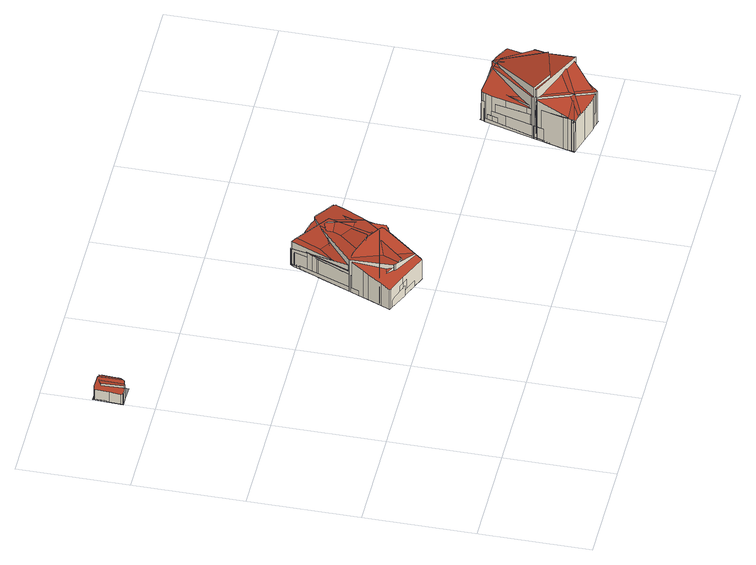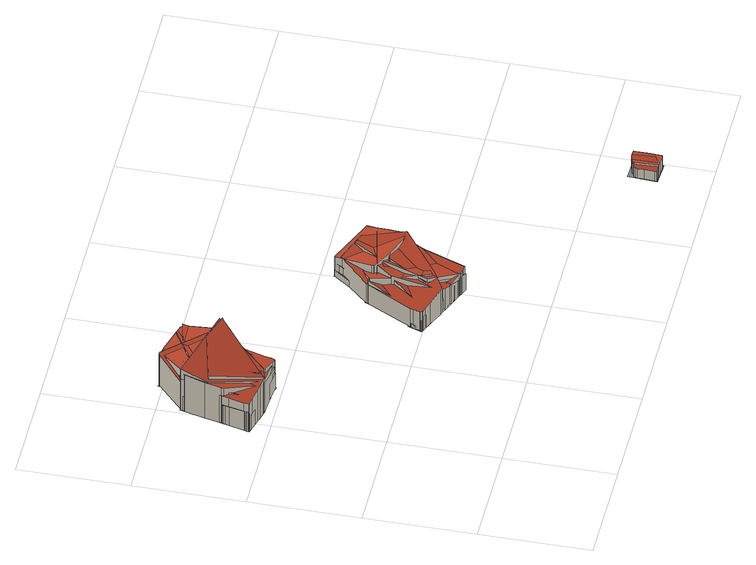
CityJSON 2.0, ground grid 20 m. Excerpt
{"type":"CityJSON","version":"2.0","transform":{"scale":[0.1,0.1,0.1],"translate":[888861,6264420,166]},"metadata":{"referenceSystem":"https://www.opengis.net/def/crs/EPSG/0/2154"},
"CityObjects":{
"building1":{"type":"Building","attributes":{"class":"Building"},"children":["building1-1"]},
"building1-1":{"type":"BuildingPart","parents":["building1"],"geometry":[{"type":"MultiSurface","lod":"2.2","boundaries":[[[0,1,2,3,4,5,6,7,8,9,10,11,12,13,14,15,16]],[[17,18,1,0]],[[18,19,2,1]],[[19,20,3,2]],[[20,21,4,3]],[[21,22,5,4]],[[22,23,6,5]],[[23,24,7,6]],[[24,25,8,7]],[[25,26,9,8]],[[26,27,10,9]],[[27,28,11,10]],[[28,29,12,11]],[[29,30,13,12]],[[30,31,14,13]],[[31,32,15,14]],[[32,33,16,15]],[[33,17,0,16]],[[34,35,36,37,38,39,40,41,42,43,44,45]],[[46,47,35,34]],[[47,48,36,35]],[[48,49,37,36]],[[49,50,38,37]],[[50,51,39,38]],[[51,52,40,39]],[[52,53,41,40]],[[53,54,42,41]],[[54,55,43,42]],[[55,56,44,43]],[[56,57,45,44]],[[57,46,34,45]],[[58,59,60,61,62,63,64,65,66,67]],[[68,69,59,58]],[[69,18,60,59]],[[18,70,61,60]],[[70,71,62,61]],[[71,72,63,62]],[[72,73,64,63]],[[73,28,65,64]],[[28,74,66,65]],[[74,75,67,66]],[[75,68,58,67]],[[76,77,78,79,80]]],"semantics":{"surfaces":[{"type":"RoofSurface","rf_azimuth":184.7,"rf_slope":6.75},{"type":"WallSurface","on_footprint_edge":true},{"type":"RoofSurface","rf_azimuth":358.34,"rf_slope":15.74},{"type":"RoofSurface","rf_azimuth":11.52,"rf_slope":1.24},{"type":"GroundSurface"}],"values":[0,1,1,1,1,1,1,1,1,1,1,1,1,1,1,1,1,1,2,1,1,1,1,1,1,1,1,1,1,1,1,3,1,1,1,1,1,1,1,1,1,1,4]}}]},
"building2":{"type":"Building","attributes":{"class":"Building"},"children":["building2-1"]},
"building2-1":{"type":"BuildingPart","parents":["building2"],"geometry":[{"type":"MultiSurface","lod":"2.2","boundaries":[[[81,82,83,84,85,86,87,88,89,90,91,92,93,94,95,96,97,98]],[[99,100,82,81]],[[100,101,83,82]],[[101,102,84,83]],[[102,103,85,84]],[[103,104,86,85]],[[104,105,87,86]],[[105,106,88,87]],[[106,107,89,88]],[[107,108,90,89]],[[108,109,91,90]],[[109,110,92,91]],[[110,111,93,92]],[[111,112,94,93]],[[112,113,95,94]],[[113,114,96,95]],[[114,115,97,96]],[[115,116,98,97]],[[116,99,81,98]],[[117,118,119,120,121,122,123,124,125,126,127,128,129,130,131,132]],[[133,134,118,117]],[[134,135,119,118]],[[135,136,120,119]],[[136,137,121,120]],[[137,138,122,121]],[[138,139,123,122]],[[139,140,124,123]],[[140,141,125,124]],[[141,142,126,125]],[[142,143,127,126]],[[143,144,128,127]],[[144,145,129,128]],[[145,146,130,129]],[[146,147,131,130]],[[147,148,132,131]],[[148,133,117,132]],[[149,150,151,152,153,154,155,156,157,158,159]],[[160,161,150,149]],[[161,162,151,150]],[[162,163,152,151]],[[163,164,153,152]],[[164,165,154,153]],[[165,166,155,154]],[[166,167,156,155]],[[167,168,157,156]],[[168,169,158,157]],[[169,170,159,158]],[[170,160,149,159]],[[171,172,173,174,175,176,177,178,179,180,181,182,183,184,185,186]],[[187,188,172,171]],[[188,189,173,172]],[[189,190,174,173]],[[190,191,175,174]],[[191,192,176,175]],[[192,193,177,176]],[[193,194,178,177]],[[194,195,179,178]],[[195,196,180,179]],[[196,197,181,180]],[[197,198,182,181]],[[198,199,183,182]],[[199,200,184,183]],[[200,201,185,184]],[[201,202,186,185]],[[202,187,171,186]],[[203,204,205,206,207,208,209,210,211,212,213,214,215]],[[216,134,204,203]],[[134,217,205,204]],[[217,218,206,205]],[[218,136,207,206]],[[136,107,208,207]],[[107,219,209,208]],[[219,220,210,209]],[[220,221,211,210]],[[221,222,212,211]],[[222,223,213,212]],[[223,224,214,213]],[[224,225,215,214]],[[225,216,203,215]],[[226,227,228,229,230,231,232,233,234,235,236,237,238,239,240,241,242,243]],[[244,245,227,226]],[[245,246,228,227]],[[246,247,229,228]],[[247,248,230,229]],[[248,249,231,230]],[[249,250,232,231]],[[250,251,233,232]],[[251,252,234,233]],[[252,253,235,234]],[[253,254,236,235]],[[254,255,237,236]],[[255,256,238,237]],[[256,257,239,238]],[[257,258,240,239]],[[258,259,241,240]],[[259,260,242,241]],[[260,261,243,242]],[[261,244,226,243]],[[262,263,264,265,266,267,268,269,270,271,272]],[[273,274,263,262]],[[274,275,264,263]],[[275,276,265,264]],[[276,277,266,265]],[[277,278,267,266]],[[278,279,268,267]],[[279,280,269,268]],[[280,281,270,269]],[[281,282,271,270]],[[282,283,272,271]],[[283,273,262,272]],[[284,285,286,287,288,289,290,291,292,293,294,295]],[[296,297,285,284]],[[297,298,286,285]],[[298,299,287,286]],[[299,300,288,287]],[[300,301,289,288]],[[301,302,290,289]],[[302,303,291,290]],[[303,304,292,291]],[[304,305,293,292]],[[305,306,294,293]],[[306,307,295,294]],[[307,296,284,295]],[[308,309,310,311,312,313,314,315,316,317,318,319]],[[320,321,309,308]],[[321,322,310,309]],[[322,323,311,310]],[[323,324,312,311]],[[324,325,313,312]],[[325,326,314,313]],[[326,327,315,314]],[[327,328,316,315]],[[328,329,317,316]],[[329,330,318,317]],[[330,331,319,318]],[[331,320,308,319]],[[332,333,334,335,336,337,338,339,340]],[[341,342,333,332]],[[342,343,334,333]],[[343,344,335,334]],[[344,345,336,335]],[[345,346,337,336]],[[346,347,338,337]],[[347,348,339,338]],[[348,349,340,339]],[[349,341,332,340]],[[350,351,352,353,354,355,356,357,358,359]],[[360,361,351,350]],[[361,362,352,351]],[[362,363,353,352]],[[363,364,354,353]],[[364,365,355,354]],[[365,191,356,355]],[[191,366,357,356]],[[366,367,358,357]],[[367,368,359,358]],[[368,360,350,359]],[[369,370,371,372,373,374,375,376,377,378,379]],[[380,381,370,369]],[[381,382,371,370]],[[382,383,372,371]],[[383,384,373,372]],[[384,385,374,373]],[[385,110,375,374]],[[110,386,376,375]],[[386,387,377,376]],[[387,388,378,377]],[[388,389,379,378]],[[389,380,369,379]],[[390,391,392,393,394,395,396,397]],[[398,399,391,390]],[[399,400,392,391]],[[400,401,393,392]],[[401,109,394,393]],[[109,402,395,394]],[[402,403,396,395]],[[403,404,397,396]],[[404,398,390,397]],[[405,406,407,408,409,410,411,412]],[[413,414,406,405]],[[414,415,407,406]],[[415,416,408,407]],[[416,417,409,408]],[[417,418,410,409]],[[418,419,411,410]],[[419,420,412,411]],[[420,413,405,412]],[[421,422,423,424,425,426,427,282]]],"semantics":{"surfaces":[{"type":"RoofSurface","rf_azimuth":336.31,"rf_slope":12.91},{"type":"WallSurface","on_footprint_edge":true},{"type":"RoofSurface","rf_azimuth":248.04,"rf_slope":16.85},{"type":"RoofSurface","rf_azimuth":156.99,"rf_slope":15.89},{"type":"RoofSurface","rf_azimuth":143.45,"rf_slope":16.48},{"type":"RoofSurface","rf_azimuth":151,"rf_slope":10.83},{"type":"RoofSurface","rf_azimuth":76.35,"rf_slope":7.67},{"type":"RoofSurface","rf_azimuth":120.71,"rf_slope":15.52},{"type":"RoofSurface","rf_azimuth":326.75,"rf_slope":15.51},{"type":"RoofSurface","rf_azimuth":208.03,"rf_slope":16.07},{"type":"RoofSurface","rf_azimuth":96.44,"rf_slope":18.16},{"type":"RoofSurface","rf_azimuth":334.83,"rf_slope":12.49},{"type":"RoofSurface","rf_azimuth":327.06,"rf_slope":13.99},{"type":"RoofSurface","rf_azimuth":114.06,"rf_slope":16.18},{"type":"RoofSurface","rf_azimuth":230.13,"rf_slope":7.69},{"type":"GroundSurface"}],"values":[0,1,1,1,1,1,1,1,1,1,1,1,1,1,1,1,1,1,1,2,1,1,1,1,1,1,1,1,1,1,1,1,1,1,1,1,3,1,1,1,1,1,1,1,1,1,1,1,4,1,1,1,1,1,1,1,1,1,1,1,1,1,1,1,1,5,1,1,1,1,1,1,1,1,1,1,1,1,1,6,1,1,1,1,1,1,1,1,1,1,1,1,1,1,1,1,1,1,7,1,1,1,1,1,1,1,1,1,1,1,8,1,1,1,1,1,1,1,1,1,1,1,1,9,1,1,1,1,1,1,1,1,1,1,1,1,10,1,1,1,1,1,1,1,1,1,11,1,1,1,1,1,1,1,1,1,1,12,1,1,1,1,1,1,1,1,1,1,1,13,1,1,1,1,1,1,1,1,14,1,1,1,1,1,1,1,1,15]}}]},
"building3":{"type":"Building","attributes":{"class":"Building"},"children":["building3-1"]},
"building3-1":{"type":"BuildingPart","parents":["building3"],"geometry":[{"type":"MultiSurface","lod":"2.2","boundaries":[[[428,429,430,431,432,433,434,435,436,437,438,439,440,441,442,443,444,445,446]],[[447,448,429,428]],[[448,449,430,429]],[[449,450,431,430]],[[450,451,432,431]],[[451,452,433,432]],[[452,453,434,433]],[[453,454,435,434]],[[454,455,436,435]],[[455,456,437,436]],[[456,457,438,437]],[[457,458,439,438]],[[458,459,440,439]],[[459,460,441,440]],[[460,461,442,441]],[[461,462,443,442]],[[462,463,444,443]],[[463,464,445,444]],[[464,465,446,445]],[[465,447,428,446]],[[466,467,468,469,470,471,472,473,474,475,476,477,478,479,480,481,482,483,484,485,486]],[[487,488,467,466]],[[488,489,468,467]],[[489,490,469,468]],[[490,470,469]],[[490,491,471,470]],[[491,492,472,471]],[[492,493,473,472]],[[493,494,474,473]],[[494,495,475,474]],[[495,496,476,475]],[[496,497,477,476]],[[497,498,478,477]],[[498,499,479,478]],[[499,500,480,479]],[[500,501,481,480]],[[501,502,482,481]],[[502,503,483,482]],[[503,504,484,483]],[[504,505,485,484]],[[505,506,486,485]],[[506,487,466,486]],[[507,508,509,510,511,512,513,514,515,516,517,518,519,520,521,522,523,524,525]],[[526,527,508,507]],[[527,528,509,508]],[[528,529,510,509]],[[529,530,511,510]],[[530,531,512,511]],[[531,532,513,512]],[[532,533,514,513]],[[533,534,515,514]],[[534,535,516,515]],[[535,536,517,516]],[[536,537,518,517]],[[537,538,519,518]],[[538,539,520,519]],[[539,540,521,520]],[[540,541,522,521]],[[541,542,523,522]],[[542,543,524,523]],[[543,544,525,524]],[[544,526,507,525]],[[545,546,547,548,549,550,551,552,553,554,555,556,557,558]],[[559,560,546,545]],[[560,561,547,546]],[[561,562,548,547]],[[562,563,549,548]],[[563,564,550,549]],[[564,565,551,550]],[[565,566,552,551]],[[566,567,553,552]],[[567,568,554,553]],[[568,569,555,554]],[[569,570,556,555]],[[570,571,557,556]],[[571,572,558,557]],[[572,559,545,558]],[[573,574,575,576,577,578,579,580,581,582,583,584,585,586,587]],[[588,589,574,573]],[[589,590,575,574]],[[590,591,576,575]],[[591,592,577,576]],[[592,593,578,577]],[[593,594,579,578]],[[594,595,580,579]],[[595,596,581,580]],[[596,597,582,581]],[[597,598,583,582]],[[598,542,584,583]],[[542,599,585,584]],[[599,600,586,585]],[[600,601,587,586]],[[601,588,573,587]],[[602,603,604,605,606,607,608,609,610]],[[611,603,602]],[[611,612,604,603]],[[612,613,605,604]],[[613,614,606,605]],[[614,615,607,606]],[[615,616,608,607]],[[616,617,609,608]],[[617,618,610,609]],[[618,602,610]],[[619,620,621,622]],[[623,624,620,619]],[[624,625,621,620]],[[625,626,622,621]],[[626,623,619,622]],[[627,628,629,630,631,632,633,634,635,636,637,638,639,640,641]],[[642,643,628,627]],[[643,644,629,628]],[[644,645,630,629]],[[645,646,631,630]],[[646,647,632,631]],[[647,648,633,632]],[[648,649,634,633]],[[649,650,635,634]],[[650,651,636,635]],[[651,652,637,636]],[[652,653,638,637]],[[653,654,639,638]],[[654,655,640,639]],[[655,656,641,640]],[[656,642,627,641]],[[657,658,659,660,661,662,663,664,665,666,667]],[[668,669,658,657]],[[669,670,659,658]],[[670,671,660,659]],[[671,648,661,660]],[[648,672,662,661]],[[672,673,663,662]],[[673,674,664,663]],[[674,675,665,664]],[[675,500,666,665]],[[500,676,667,666]],[[676,668,657,667]],[[677,678,679,680,681,682,683,684,685,686,687,688,689,690,691,692,693,694,695,696]],[[697,698,678,677]],[[698,699,679,678]],[[699,700,680,679]],[[700,701,681,680]],[[701,702,682,681]],[[702,703,683,682]],[[703,704,684,683]],[[704,705,685,684]],[[705,706,686,685]],[[706,707,687,686]],[[707,708,688,687]],[[708,457,689,688]],[[457,709,690,689]],[[709,710,691,690]],[[710,503,692,691]],[[503,711,693,692]],[[711,712,694,693]],[[712,464,695,694]],[[464,713,696,695]],[[713,697,677,696]],[[714,715,716,717,718,719]],[[720,721,715,714]],[[721,722,716,715]],[[722,723,717,716]],[[723,724,718,717]],[[724,725,719,718]],[[725,720,714,719]],[[726,727,728,729,730,731,732,733,734]],[[642,590,727,726]],[[590,735,728,727]],[[735,736,729,728]],[[736,737,730,729]],[[737,502,731,730]],[[502,542,732,731]],[[542,738,733,732]],[[738,739,734,733]],[[739,642,726,734]],[[740,741,742,743,744,745,746,747]],[[656,748,741,740]],[[748,749,742,741]],[[749,462,743,742]],[[462,501,744,743]],[[501,750,745,744]],[[750,751,746,745]],[[751,752,747,746]],[[752,656,740,747]],[[753,754,755,756,757,758,759]],[[713,760,754,753]],[[760,761,755,754]],[[761,762,756,755]],[[762,598,757,756]],[[598,542,758,757]],[[542,763,759,758]],[[763,713,753,759]],[[764,765,766,767,768,769]],[[770,771,765,764]],[[771,772,766,765]],[[772,773,767,766]],[[773,774,768,767]],[[774,775,769,768]],[[775,770,764,769]],[[776,777,778,779,780,781,782,783]]],"semantics":{"surfaces":[{"type":"RoofSurface","rf_azimuth":343.75,"rf_slope":14.54},{"type":"WallSurface","on_footprint_edge":true},{"type":"RoofSurface","rf_azimuth":164.05,"rf_slope":16.69},{"type":"RoofSurface","rf_azimuth":254.96,"rf_slope":16.28},{"type":"RoofSurface","rf_azimuth":321.99,"rf_slope":0.768},{"type":"RoofSurface","rf_azimuth":137.99,"rf_slope":6.94},{"type":"RoofSurface","rf_azimuth":172.89,"rf_slope":16.04},{"type":"RoofSurface","rf_azimuth":36.21,"rf_slope":15.79},{"type":"RoofSurface","rf_azimuth":163.29,"rf_slope":18.44},{"type":"RoofSurface","rf_azimuth":159.48,"rf_slope":16.14},{"type":"RoofSurface","rf_azimuth":175.81,"rf_slope":11.25},{"type":"RoofSurface","rf_azimuth":41.35,"rf_slope":15.05},{"type":"RoofSurface","rf_azimuth":198.98,"rf_slope":3.29},{"type":"RoofSurface","rf_azimuth":151.09,"rf_slope":17.99},{"type":"RoofSurface","rf_azimuth":248.91,"rf_slope":15.01},{"type":"RoofSurface","rf_azimuth":122.86,"rf_slope":9.86},{"type":"GroundSurface"}],"values":[0,1,1,1,1,1,1,1,1,1,1,1,1,1,1,1,1,1,1,1,2,1,1,1,1,1,1,1,1,1,1,1,1,1,1,1,1,1,1,1,1,1,3,1,1,1,1,1,1,1,1,1,1,1,1,1,1,1,1,1,1,1,4,1,1,1,1,1,1,1,1,1,1,1,1,1,1,5,1,1,1,1,1,1,1,1,1,1,1,1,1,1,1,6,1,1,1,1,1,1,1,1,1,7,1,1,1,1,8,1,1,1,1,1,1,1,1,1,1,1,1,1,1,1,9,1,1,1,1,1,1,1,1,1,1,1,10,1,1,1,1,1,1,1,1,1,1,1,1,1,1,1,1,1,1,1,1,11,1,1,1,1,1,1,12,1,1,1,1,1,1,1,1,1,13,1,1,1,1,1,1,1,1,14,1,1,1,1,1,1,1,15,1,1,1,1,1,1,16]}}]}
},
"vertices":[
[2,657,23],[4,657,24],[8,656,24],[17,657,25],[27,660,26],[32,661,27],[35,664,27],[35,665,27],[34,706,28],[33,708,28],[27,708,27],[12,709,25],[10,709,25],[5,708,24],[4,707,24],[3,681,24],[2,661,23],[2,657,1],[4,657,1],[8,656,1],[17,657,1],[27,660,1],[32,661,1],[35,664,1],[35,665,1],[34,706,1],[33,708,1],[27,708,1],[12,709,1],[10,709,1],[5,708,1],[4,707,1],[3,681,1],[2,661,1],[15,698,30],[17,658,29],[20,657,28],[41,666,22],[43,669,22],[44,673,22],[44,684,22],[45,702,22],[44,706,22],[44,707,22],[37,707,24],[23,703,28],[15,698,1],[17,658,1],[20,657,1],[41,666,1],[43,669,1],[44,673,1],[44,684,1],[45,702,1],[44,706,1],[44,707,1],[37,707,1],[23,703,1],[3,664,3],[3,658,3],[4,657,3],[9,657,3],[16,658,2],[42,707,2],[22,709,2],[12,709,2],[4,708,2],[3,695,3],[3,664,1],[3,658,1],[9,657,1],[16,658,1],[42,707,1],[22,709,1],[4,708,1],[3,695,1],[4,710,1],[1,656,1],[19,656,1],[43,655,1],[46,708,1],
[354,339,84],[368,267,74],[369,265,74],[371,263,74],[417,239,62],[468,293,56],[513,379,54],[515,385,54],[520,398,55],[520,399,55],[519,402,55],[518,403,56],[514,405,57],[500,411,60],[473,423,67],[468,425,68],[436,406,73],[355,341,84],[354,339,13],[368,267,13],[369,265,13],[371,263,13],[417,239,13],[468,293,13],[513,379,13],[515,385,13],[520,398,13],[520,399,13],[519,402,13],[518,403,13],[514,405,13],[500,411,13],[473,423,13],[468,425,13],[436,406,13],[355,341,13],[323,264,57],[326,262,56],[358,249,56],[411,227,56],[413,229,57],[449,300,81],[449,302,82],[449,304,82],[444,308,83],[416,324,84],[374,338,83],[366,339,83],[353,335,80],[344,314,73],[340,305,70],[330,280,62],[323,264,13],[326,262,13],[358,249,13],[411,227,13],[413,229,13],[449,300,13],[449,302,13],[449,304,13],[444,308,13],[416,324,13],[374,338,13],[366,339,13],[353,335,13],[344,314,13],[340,305,13],[330,280,13],[337,292,57],[370,265,69],[384,258,73],[387,257,74],[432,313,80],[459,398,77],[414,447,60],[409,448,59],[389,421,56],[388,420,56],[384,411,56],[337,292,13],[370,265,13],[384,258,13],[387,257,13],[432,313,13],[459,398,13],[414,447,13],[409,448,13],[389,421,13],[388,420,13],[384,411,13],[334,284,57],[444,307,79],[465,335,79],[466,337,79],[467,423,64],[464,425,63],[458,429,61],[447,433,57],[441,436,55],[424,442,50],[417,444,48],[406,446,45],[403,446,45],[400,446,44],[398,445,44],[377,392,48],[334,284,13],[444,307,13],[465,335,13],[466,337,13],[467,423,13],[464,425,13],[458,429,13],[447,433,13],[441,436,13],[424,442,13],[417,444,13],[406,446,13],[403,446,13],[400,446,13],[398,445,13],[377,392,13],[325,266,24],[326,262,25],[346,254,29],[394,234,39],[411,227,43],[520,398,45],[517,404,44],[512,406,43],[432,438,26],[397,441,20],[395,437,20],[393,434,20],[333,287,24],[325,266,13],[346,254,13],[394,234,13],[517,404,13],[512,406,13],[432,438,13],[397,441,13],[395,437,13],[393,434,13],[333,287,13],[326,263,43],[332,260,43],[348,253,43],[359,248,44],[378,241,44],[393,235,44],[407,229,45],[473,306,32],[514,381,21],[517,388,20],[517,394,19],[515,403,18],[513,405,18],[498,412,18],[436,438,16],[400,449,16],[398,446,16],[327,267,42],[326,263,13],[332,260,13],[348,253,13],[359,248,13],[378,241,13],[393,235,13],[407,229,13],[473,306,13],[514,381,13],[517,388,13],[517,394,13],[515,403,13],[513,405,13],[498,412,13],[436,438,13],[400,449,13],[398,446,13],[327,267,13],[356,336,70],[394,327,78],[406,324,80],[418,323,82],[424,324,83],[427,327,82],[459,391,72],[461,396,71],[417,445,53],[401,452,49],[358,343,69],[356,336,13],[394,327,13],[406,324,13],[418,323,13],[424,324,13],[427,327,13],[459,391,13],[461,396,13],[417,445,13],[401,452,13],[358,343,13],[326,266,45],[344,255,39],[360,248,35],[407,230,21],[512,377,19],[518,401,21],[481,418,32],[433,439,47],[429,440,48],[384,409,53],[379,400,53],[328,273,46],[326,266,13],[344,255,13],[360,248,13],[407,230,13],[512,377,13],[518,401,13],[481,418,13],[433,439,13],[429,440,13],[384,409,13],[379,400,13],[328,273,13],[327,265,29],[330,260,29],[363,246,35],[423,269,54],[470,301,70],[466,338,74],[448,399,78],[446,401,77],[445,403,77],[374,373,55],[343,306,38],[330,273,31],[327,265,13],[330,260,13],[363,246,13],[423,269,13],[470,301,13],[466,338,13],[448,399,13],[446,401,13],[445,403,13],[374,373,13],[343,306,13],[330,273,13],[354,333,69],[431,313,78],[433,313,78],[465,340,71],[509,406,51],[495,412,48],[437,437,38],[398,442,35],[394,434,37],[354,333,13],[431,313,13],[433,313,13],[465,340,13],[509,406,13],[495,412,13],[437,437,13],[398,442,13],[394,434,13],[345,310,63],[367,294,57],[382,287,53],[392,286,51],[477,318,37],[520,400,36],[467,423,49],[411,447,62],[406,449,64],[401,450,65],[345,310,13],[367,294,13],[382,287,13],[392,286,13],[477,318,13],[520,400,13],[411,447,13],[406,449,13],[401,450,13],[328,270,50],[328,269,49],[355,250,41],[412,227,26],[476,314,25],[519,398,27],[518,403,28],[452,429,45],[404,418,54],[343,305,51],[341,301,51],[328,270,13],[328,269,13],[355,250,13],[412,227,13],[476,314,13],[519,398,13],[452,429,13],[404,418,13],[343,305,13],[341,301,13],[355,337,41],[367,301,52],[469,297,65],[470,297,65],[519,402,43],[450,430,28],[435,436,24],[374,381,32],[355,337,13],[367,301,13],[469,297,13],[470,297,13],[450,430,13],[435,436,13],[374,381,13],[335,288,26],[361,248,24],[364,246,24],[399,232,25],[479,418,51],[473,421,51],[407,446,48],[388,408,43],[335,288,13],[361,248,13],[364,246,13],[399,232,13],[479,418,13],[473,421,13],[407,446,13],[388,408,13],[323,263,13],[412,226,13],[442,302,13],[468,292,13],[501,379,13],[513,376,13],[522,402,13],
[747,99,158],[803,13,138],[806,9,137],[809,8,136],[812,10,135],[865,60,126],[869,74,126],[886,145,127],[893,172,127],[895,181,127],[894,183,127],[886,185,130],[867,191,135],[856,194,138],[846,196,140],[841,197,142],[821,191,146],[748,109,158],[747,107,158],[747,99,66],[803,13,66],[806,9,66],[809,8,66],[812,10,66],[865,60,66],[869,74,66],[886,145,66],[893,172,66],[895,181,66],[894,183,66],[886,185,66],[867,191,66],[856,194,66],[846,196,66],[841,197,66],[821,191,66],[748,109,66],[747,107,66],[727,31,129],[737,27,132],[745,25,135],[748,24,135],[748,24,136],[832,66,156],[833,70,156],[835,84,156],[837,182,148],[837,184,148],[836,186,148],[834,188,147],[818,193,142],[788,200,133],[778,202,129],[776,202,129],[774,199,129],[772,194,129],[769,183,128],[762,157,128],[751,118,129],[727,31,66],[737,27,66],[745,25,66],[748,24,66],[832,66,66],[833,70,66],[835,84,66],[837,182,66],[837,184,66],[836,186,66],[834,188,66],[818,193,66],[788,200,66],[778,202,66],[776,202,66],[774,199,66],[772,194,66],[769,183,66],[762,157,66],[751,118,66],[728,35,135],[728,32,134],[731,28,133],[760,20,133],[790,12,133],[796,11,134],[804,10,134],[861,60,152],[859,65,153],[858,66,154],[833,86,157],[830,88,158],[802,100,159],[795,101,159],[765,105,158],[760,104,157],[745,98,154],[733,54,141],[730,41,137],[728,35,66],[728,32,66],[731,28,66],[760,20,66],[790,12,66],[796,11,66],[804,10,66],[861,60,66],[859,65,66],[858,66,66],[833,86,66],[830,88,66],[802,100,66],[795,101,66],[765,105,66],[760,104,66],[745,98,66],[733,54,66],[730,41,66],[730,38,99],[731,37,99],[793,12,98],[865,59,98],[871,82,98],[874,97,98],[891,182,98],[889,185,98],[849,195,99],[777,203,100],[772,192,100],[771,188,100],[765,168,99],[732,47,99],[730,38,66],[731,37,66],[793,12,66],[865,59,66],[871,82,66],[874,97,66],[891,182,66],[889,185,66],[849,195,66],[777,203,66],[772,192,66],[771,188,66],[765,168,66],[732,47,66],[728,31,138],[864,62,148],[867,64,148],[876,101,145],[883,132,144],[882,135,143],[854,192,136],[842,197,135],[794,199,130],[791,199,130],[747,102,134],[745,98,134],[731,51,136],[729,43,137],[728,36,137],[728,31,66],[864,62,66],[867,64,66],[876,101,66],[883,132,66],[882,135,66],[854,192,66],[842,197,66],[794,199,66],[791,199,66],[747,102,66],[731,51,66],[729,43,66],[728,36,66],[726,32,66],[747,24,73],[757,22,76],[857,59,103],[860,61,104],[887,146,108],[894,174,109],[772,196,74],[731,49,67],[747,24,66],[757,22,66],[857,59,66],[860,61,66],[887,146,66],[894,174,66],[772,196,66],[731,49,66],[745,99,177],[864,57,157],[876,107,146],[845,195,139],[745,99,66],[864,57,66],[876,107,66],[845,195,66],[728,30,95],[778,16,113],[782,16,114],[862,57,135],[865,58,136],[873,93,135],[879,126,134],[876,187,127],[862,192,123],[855,194,120],[840,197,115],[773,197,94],[761,157,94],[741,85,94],[729,39,95],[728,30,66],[778,16,66],[782,16,66],[862,57,66],[865,58,66],[873,93,66],[879,126,66],[876,187,66],[862,192,66],[855,194,66],[840,197,66],[773,197,66],[761,157,66],[741,85,66],[729,39,66],[727,30,108],[743,25,112],[867,67,142],[875,99,141],[879,126,139],[879,128,139],[859,191,127],[846,195,123],[844,196,122],[778,202,104],[774,198,103],[727,30,66],[743,25,66],[867,67,66],[875,99,66],[879,128,66],[859,191,66],[846,195,66],[844,196,66],[774,198,66],[729,36,78],[762,20,85],[768,18,86],[804,9,93],[853,60,102],[877,114,106],[881,126,107],[884,135,107],[886,144,108],[892,169,108],[895,179,109],[895,182,109],[894,183,109],[809,195,92],[773,196,84],[772,194,84],[768,182,84],[754,130,82],[748,109,81],[732,48,78],[729,36,66],[762,20,66],[768,18,66],[804,9,66],[853,60,66],[877,114,66],[881,126,66],[884,135,66],[886,144,66],[892,169,66],[895,179,66],[895,182,66],[809,195,66],[773,196,66],[768,182,66],[754,130,66],[732,48,66],[746,104,180],[791,86,174],[868,105,155],[869,106,155],[841,196,144],[748,106,179],[746,104,66],[791,86,66],[868,105,66],[869,106,66],[841,196,66],[748,106,66],[728,30,112],[867,64,120],[883,186,123],[865,189,122],[777,202,118],[774,199,117],[745,98,114],[737,68,113],[729,38,112],[883,186,66],[865,189,66],[777,202,66],[737,68,66],[729,38,66],[729,39,122],[830,66,147],[831,74,146],[841,197,129],[776,202,110],[774,201,110],[735,63,120],[734,59,121],[830,66,66],[831,74,66],[774,201,66],[735,63,66],[734,59,66],[732,48,134],[789,97,152],[787,101,153],[750,107,151],[747,102,149],[745,98,148],[733,52,135],[789,97,66],[787,101,66],[750,107,66],[733,52,66],[729,31,101],[783,15,109],[790,13,110],[771,190,82],[752,122,90],[737,65,97],[729,31,66],[783,15,66],[790,13,66],[771,190,66],[752,122,66],[737,65,66],[725,30,66],[812,7,66],[828,67,66],[865,56,66],[896,183,66],[840,198,66],[837,188,66],[775,204,66]
]}
